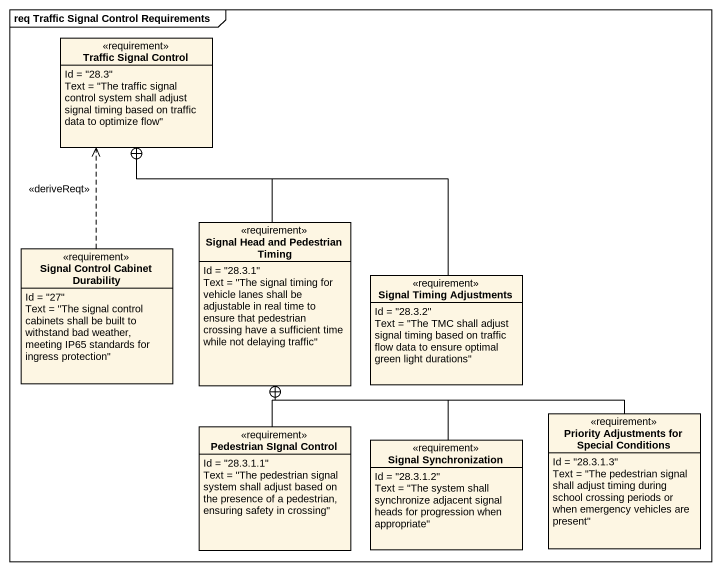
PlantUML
@startuml
mainframe req Traffic Signal Control Requirements
hide circle
hide empty members
class "Traffic Signal Control" as Traffic_Signal_Control <<requirement>> {
  Id = "28.3"
  Text = "The traffic signal control system shall adjust signal timing based on traffic data to optimize flow"
}
class "Signal Head and Pedestrian Timing" as Signal_Head_and_Pedestrian <<requirement>> {
  Id = "28.3.1"
  Text = "The signal timing for vehicle lanes shall be adjustable in real time to ensure that pedestrian crossing have a sufficient time while not delaying traffic"
}
class "Signal Control Cabinet Durability" as Signal_Control_Cabinet <<requirement>> {
  Id = "27"
  Text = "The signal control cabinets shall be built to withstand bad weather, meeting IP65 standards for ingress protection"
}
class "Signal Timing Adjustments" as Signal_Timing_Adjustments <<requirement>> {
  Id = "28.3.2"
  Text = "The TMC shall adjust signal timing based on traffic flow data to ensure optimal green light durations"
}
class "Pedestrian SIgnal Control" as Pedestrian_SIgnal_Control <<requirement>> {
  Id = "28.3.1.1"
  Text = "The pedestrian signal system shall adjust based on the presence of a pedestrian, ensuring safety in crossing"
}
class "Priority Adjustments for Special Conditions" as Priority_Adjustments_for <<requirement>> {
  Id = "28.3.1.3"
  Text = "The pedestrian signal shall adjust timing during school crossing periods or when emergency vehicles are present"
}
class "Signal Synchronization" as Signal_Synchronization <<requirement>> {
  Id = "28.3.1.2"
  Text = "The system shall synchronize adjacent signal heads for progression when appropriate"
}
Signal_Head_and_Pedestrian -up-+ Traffic_Signal_Control
Signal_Control_Cabinet .up.> Traffic_Signal_Control : <<deriveReqt>>
Signal_Timing_Adjustments -up-+ Traffic_Signal_Control
Pedestrian_SIgnal_Control -up-+ Signal_Head_and_Pedestrian
Priority_Adjustments_for -left-+ Signal_Head_and_Pedestrian
Signal_Synchronization -up-+ Signal_Head_and_Pedestrian
@enduml
